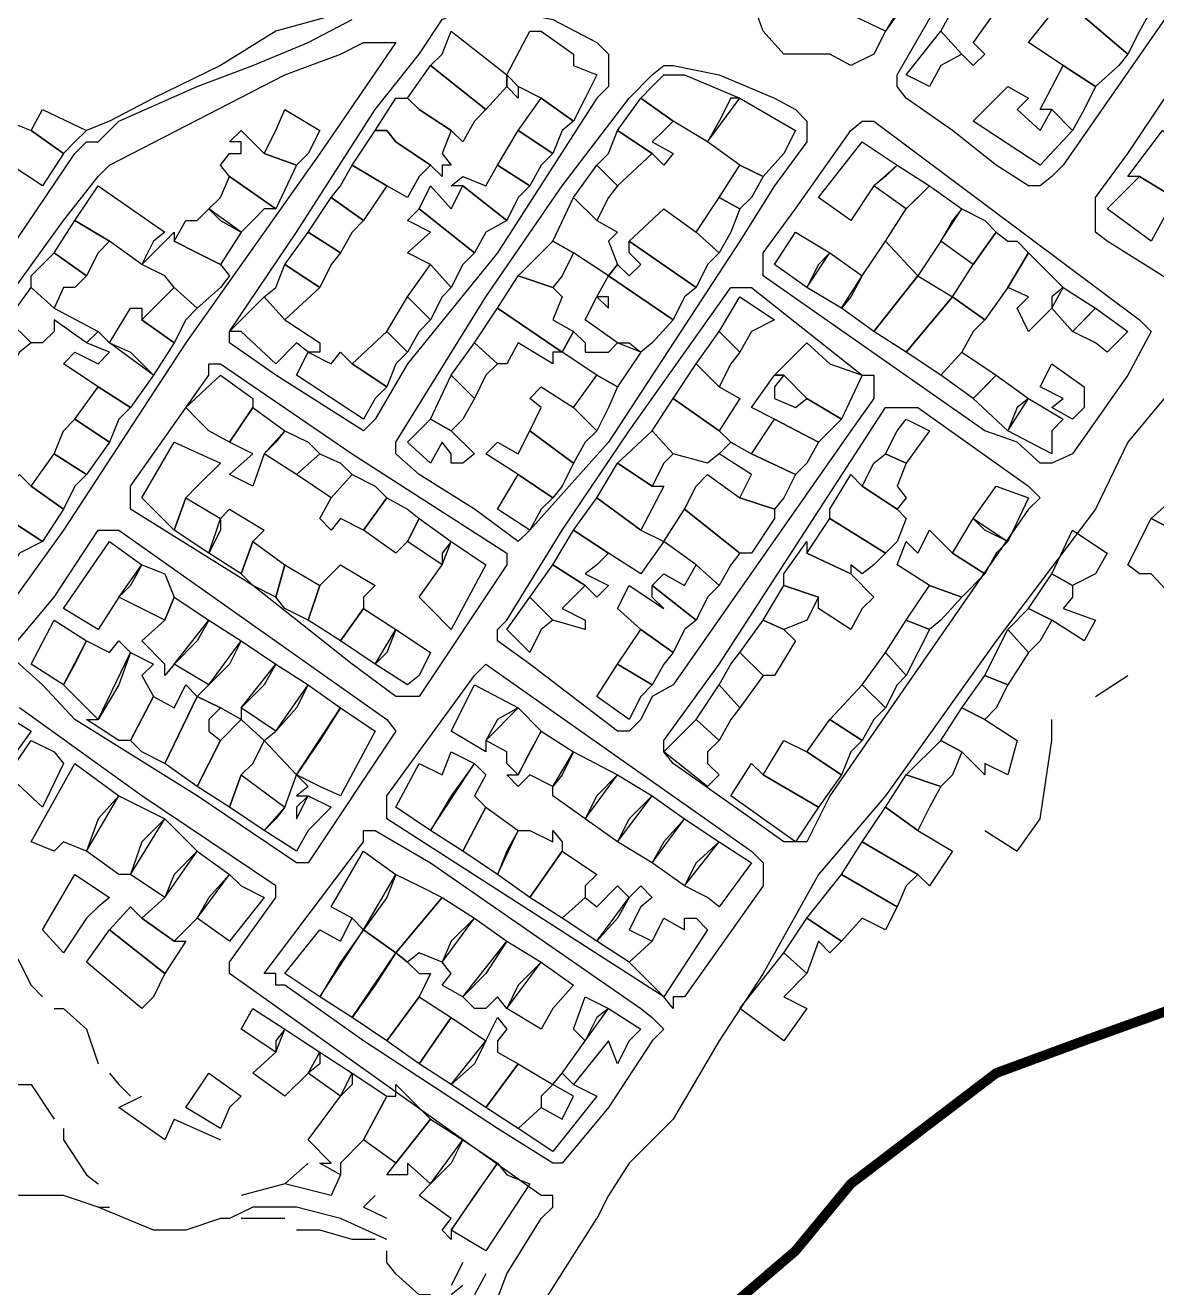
# Model space of a CAD drawing. Header units: millimetres. Extents: x -3588 to 75209, y -3737 to 38254.
# Drawn here: x 18693.2 to 18831.5, y 32848.8 to 33003 of the extents above; entities that cross this region are included whole.
import ezdxf

# ---------------------------------------------------------------- set-up
doc = ezdxf.new("R2010")
doc.units = ezdxf.units.MM
doc.layers.add('P', color=253, linetype='Continuous')

msp = doc.modelspace()

# ---------------------------------------------------------------- linework, layer by layer
at = {"layer": 'P'}
for points in [[(18791.555, 32999.507), (18788.739, 32999.507), (18785.906, 32999.507), (18783.378, 33002.324), (18781.969, 33006.277), (18780.545, 33007.701), (18780.545, 33010.518), (18780.545, 33011.638), (18785.906, 33019.832), (18802.294, 33044.398), (18803.702, 33045.518), (18809.063, 33046.926), (18821.194, 33040.157), (18821.194, 33034.795), (18798.341, 33002.324), (18796.917, 32999.507), (18794.1, 32998.099), (18791.555, 32999.507)], [(18811.88, 33036.204), (18817.241, 33033.387), (18798.341, 33002.324), (18792.964, 33004.869), (18810.472, 33030.843), (18803.702, 33034.795), (18806.519, 33040.157), (18811.88, 33036.204)], [(18811.88, 32985.952), (18806.519, 32990.193), (18800.87, 32994.146), (18799.749, 32995.554), (18799.749, 32996.963), (18805.111, 33006.277), (18821.194, 33029.434), (18826.844, 33037.612), (18827.98, 33037.612), (18829.388, 33037.612), (18845.76, 33026.602), (18845.76, 33025.193), (18845.76, 33022.649), (18836.158, 33009.11), (18820.074, 32985.952), (18818.666, 32984.544), (18817.241, 32983.424), (18815.833, 32983.424), (18811.88, 32985.952)], [(18866.085, 33013.062), (18870.038, 33010.518), (18871.446, 33010.518), (18871.446, 33009.11), (18870.038, 33007.701), (18864.676, 32999.507), (18860.723, 32994.146), (18852.53, 32980.591), (18847.168, 32972.413), (18842.943, 32967.052), (18841.519, 32967.052), (18832.205, 32972.413), (18825.435, 32976.638), (18824.027, 32977.774), (18824.027, 32979.183), (18824.027, 32981.999), (18827.98, 32987.376), (18841.519, 33007.701), (18852.53, 33021.24), (18855.074, 33021.24), (18860.723, 33017.287), (18866.085, 33013.062)], [(18643.633, 32985.952), (18649.282, 32992.738), (18654.644, 33000.916), (18660.021, 33006.277), (18666.79, 33011.638), (18672.152, 33013.062), (18676.393, 33014.471), (18681.754, 33014.471), (18687.115, 33015.879), (18697.838, 33014.471), (18711.393, 33013.062), (18723.812, 33013.062), (18729.173, 33011.638), (18735.943, 33010.518), (18738.487, 33010.518), (18741.32, 33009.11), (18741.32, 33007.701), (18739.895, 33007.701), (18733.126, 33004.869), (18723.812, 33002.324), (18717.042, 32998.099), (18708.848, 32994.146), (18703.487, 32991.313), (18700.67, 32990.193)], [(18806.519, 33004.869), (18807.655, 33007.701), (18811.88, 33004.869), (18809.063, 33000.916), (18810.472, 32999.507), (18809.063, 32998.099), (18807.655, 32999.507), (18805.111, 33002.324), (18806.519, 33004.869)], [(18829.388, 33002.324), (18827.98, 32999.507), (18820.074, 33006.277), (18821.194, 33007.701), (18821.194, 33009.11), (18824.027, 33006.277), (18826.844, 33009.11), (18830.797, 33004.869), (18829.388, 33002.324)], [(18826.844, 32998.099), (18824.027, 32995.554), (18820.074, 32998.099), (18815.833, 33000.916), (18820.074, 33006.277), (18827.98, 32999.507), (18826.844, 32998.099)], [(18734.534, 32953.497), (18723.812, 32960.266), (18718.162, 32964.219), (18718.162, 32965.627), (18726.356, 32977.774), (18735.943, 32992.738), (18741.32, 32999.507), (18744.136, 33003.748), (18746.681, 33004.869), (18750.906, 33004.869), (18752.042, 33004.869), (18757.692, 33003.748), (18763.053, 33000.916), (18764.461, 32999.507), (18764.461, 32998.099), (18764.461, 32995.554), (18763.053, 32994.146), (18750.906, 32975.23), (18739.895, 32961.675), (18735.943, 32954.905), (18734.534, 32953.497)], [(18691.068, 32975.23), (18699.246, 32987.376), (18700.67, 32988.785), (18702.079, 32988.785), (18704.607, 32991.313), (18714.209, 32995.554), (18720.995, 32998.099), (18727.765, 33000.916), (18733.126, 33003.748)], [(18752.042, 32996.963), (18752.042, 32995.554), (18749.498, 32992.738), (18742.728, 32998.099), (18744.136, 32999.507), (18745.257, 33002.324), (18752.042, 32996.963)], [(18761.644, 32994.146), (18760.22, 32991.313), (18756.267, 32994.146), (18753.451, 32995.554), (18752.042, 32996.963), (18754.859, 33002.324), (18756.267, 33002.324), (18760.22, 32999.507), (18760.22, 32998.099), (18763.053, 32996.963), (18761.644, 32994.146)], [(18805.111, 32998.099), (18803.702, 32995.554), (18800.87, 32996.963), (18805.111, 33002.324), (18807.655, 32999.507), (18805.111, 32998.099)], [(18685.707, 32929.219), (18673.56, 32939.941), (18672.152, 32941.35), (18672.152, 32942.774), (18683.162, 32958.858), (18697.838, 32979.183), (18702.079, 32984.544), (18703.487, 32985.952), (18724.932, 32996.963), (18731.718, 32999.507), (18734.534, 33000.916), (18737.367, 33000.916), (18738.487, 33000.916), (18729.173, 32987.376), (18712.801, 32964.219), (18697.838, 32941.35), (18689.932, 32930.339), (18688.524, 32929.219), (18687.115, 32929.219), (18685.707, 32929.219)], [(18748.089, 32943.894), (18741.32, 32948.135), (18738.487, 32950.664), (18738.487, 32952.088), (18749.498, 32969.868), (18758.812, 32983.424), (18767.006, 32994.146), (18769.822, 32996.963), (18771.231, 32998.099), (18772.367, 32998.099), (18778.016, 32996.963), (18784.786, 32994.146), (18787.33, 32992.738), (18788.739, 32991.313), (18788.739, 32990.193), (18788.739, 32988.785), (18784.786, 32983.424), (18780.545, 32976.638), (18764.461, 32952.088), (18754.859, 32941.35), (18753.451, 32939.941), (18748.089, 32943.894)], [(18748.089, 32991.313), (18746.681, 32988.785), (18745.257, 32990.193), (18741.32, 32992.738), (18739.895, 32994.146), (18742.728, 32998.099), (18749.498, 32992.738), (18748.089, 32991.313)], [(18753.451, 32995.554), (18753.451, 32994.146), (18752.042, 32995.554), (18752.042, 32996.963), (18753.451, 32995.554)], [(18778.016, 32991.313), (18776.592, 32988.785), (18772.367, 32991.313), (18768.414, 32994.146), (18769.822, 32995.554), (18771.231, 32996.963), (18773.775, 32996.963), (18780.545, 32994.146), (18779.425, 32994.146), (18778.016, 32991.313)], [(18822.619, 32992.738), (18821.194, 32990.193), (18818.666, 32992.738), (18817.241, 32992.738), (18820.074, 32998.099), (18824.027, 32995.554), (18822.619, 32992.738)], [(18814.425, 32992.738), (18817.241, 32990.193), (18818.666, 32992.738), (18821.194, 32990.193), (18817.241, 32985.952), (18809.063, 32991.313), (18813.288, 32995.554), (18815.833, 32994.146), (18814.425, 32992.738)], [(18744.136, 32985.952), (18744.136, 32984.544), (18742.728, 32985.952), (18738.487, 32988.785), (18737.367, 32990.193), (18735.943, 32990.193), (18738.487, 32994.146), (18739.895, 32994.146), (18741.32, 32992.738), (18745.257, 32990.193), (18744.136, 32987.376), (18745.257, 32985.952), (18744.136, 32985.952)], [(18758.812, 32990.193), (18757.692, 32987.376), (18753.451, 32990.193), (18756.267, 32994.146), (18760.22, 32991.313), (18758.812, 32990.193)], [(18771.231, 32990.193), (18769.822, 32988.785), (18772.367, 32987.376), (18771.231, 32985.952), (18769.822, 32987.376), (18765.581, 32990.193), (18768.414, 32994.146), (18772.367, 32991.313), (18771.231, 32990.193)], [(18785.906, 32987.376), (18783.378, 32984.544), (18780.545, 32985.952), (18776.592, 32988.785), (18780.545, 32994.146), (18787.33, 32990.193), (18785.906, 32987.376)], [(18699.246, 32988.785), (18697.838, 32987.376), (18693.885, 32990.193), (18695.293, 32992.738), (18700.67, 32990.193), (18699.246, 32988.785)], [(18727.765, 32987.376), (18726.356, 32985.952), (18722.403, 32987.376), (18723.812, 32990.193), (18724.932, 32992.738), (18729.173, 32990.193), (18727.765, 32987.376)], [(18693.885, 32990.193), (18697.838, 32987.376), (18695.293, 32983.424), (18687.115, 32988.785), (18688.524, 32991.313), (18689.932, 32990.193), (18691.068, 32991.313), (18693.885, 32990.193)], [(18814.425, 32952.088), (18810.472, 32953.497), (18783.378, 32972.413), (18783.378, 32973.821), (18783.378, 32975.23), (18787.33, 32980.591), (18794.1, 32990.193), (18795.508, 32991.313), (18796.917, 32991.313), (18829.388, 32967.052), (18830.797, 32965.627), (18827.98, 32960.266), (18821.194, 32950.664), (18818.666, 32949.544), (18817.241, 32949.544), (18814.425, 32952.088)], [(18722.403, 32987.376), (18726.356, 32985.952), (18723.812, 32980.591), (18718.162, 32984.544), (18717.042, 32985.952), (18718.162, 32987.376), (18719.571, 32987.376), (18719.571, 32988.785), (18718.162, 32988.785), (18719.571, 32990.193), (18722.403, 32987.376)], [(18741.32, 32984.544), (18739.895, 32981.999), (18737.367, 32983.424), (18733.126, 32985.952), (18735.943, 32990.193), (18737.367, 32990.193), (18738.487, 32988.785), (18742.728, 32985.952), (18741.32, 32984.544)], [(18756.267, 32985.952), (18754.859, 32983.424), (18750.906, 32985.952), (18753.451, 32990.193), (18757.692, 32987.376), (18756.267, 32985.952)], [(18764.461, 32987.376), (18765.581, 32990.193), (18769.822, 32987.376), (18765.581, 32983.424), (18763.053, 32985.952), (18764.461, 32987.376)], [(18838.99, 32981.999), (18837.566, 32979.183), (18833.613, 32981.999), (18829.388, 32984.544), (18827.98, 32984.544), (18832.205, 32990.193), (18840.399, 32984.544), (18838.99, 32981.999)], [(18798.341, 32984.544), (18796.917, 32983.424), (18794.1, 32979.183), (18790.147, 32981.999), (18795.508, 32988.785), (18799.749, 32985.952), (18798.341, 32984.544)], [(18722.403, 32980.591), (18720.995, 32979.183), (18719.571, 32977.774), (18715.618, 32980.591), (18717.042, 32981.999), (18718.162, 32984.544), (18723.812, 32980.591), (18722.403, 32980.591)], [(18731.718, 32983.424), (18733.126, 32985.952), (18737.367, 32983.424), (18734.534, 32979.183), (18730.581, 32981.999), (18731.718, 32983.424)], [(18753.451, 32981.999), (18752.042, 32979.183), (18746.681, 32983.424), (18745.257, 32983.424), (18746.681, 32984.544), (18749.498, 32983.424), (18750.906, 32985.952), (18754.859, 32983.424), (18753.451, 32981.999)], [(18764.461, 32981.999), (18763.053, 32979.183), (18760.22, 32981.999), (18763.053, 32985.952), (18765.581, 32983.424), (18764.461, 32981.999)], [(18781.969, 32981.999), (18780.545, 32980.591), (18778.016, 32981.999), (18780.545, 32985.952), (18783.378, 32984.544), (18781.969, 32981.999)], [(18802.294, 32981.999), (18800.87, 32980.591), (18796.917, 32983.424), (18799.749, 32985.952), (18803.702, 32983.424), (18802.294, 32981.999)], [(18832.205, 32979.183), (18830.797, 32976.638), (18825.435, 32980.591), (18829.388, 32984.544), (18833.613, 32981.999), (18832.205, 32979.183)], [(18708.848, 32976.638), (18707.44, 32973.821), (18703.487, 32976.638), (18699.246, 32979.183), (18702.079, 32983.424), (18710.257, 32977.774), (18708.848, 32976.638)], [(18749.498, 32977.774), (18748.089, 32975.23), (18741.32, 32980.591), (18742.728, 32983.424), (18745.257, 32980.591), (18746.681, 32983.424), (18752.042, 32979.183), (18749.498, 32977.774)], [(18806.519, 32979.183), (18805.111, 32976.638), (18802.294, 32972.413), (18798.341, 32976.638), (18800.87, 32980.591), (18803.702, 32983.424), (18807.655, 32980.591), (18806.519, 32979.183)], [(18733.126, 32977.774), (18731.718, 32975.23), (18727.765, 32977.774), (18730.581, 32981.999), (18734.534, 32979.183), (18733.126, 32977.774)], [(18763.053, 32979.183), (18765.581, 32977.774), (18764.461, 32976.638), (18765.581, 32973.821), (18764.461, 32972.413), (18760.22, 32975.23), (18757.692, 32976.638), (18760.22, 32981.999), (18763.053, 32979.183)], [(18779.425, 32977.774), (18778.016, 32975.23), (18775.184, 32977.774), (18778.016, 32981.999), (18780.545, 32980.591), (18779.425, 32977.774)], [(18717.042, 32979.183), (18719.571, 32977.774), (18717.042, 32973.821), (18714.209, 32975.23), (18711.393, 32976.638), (18712.801, 32979.183), (18714.209, 32979.183), (18715.618, 32980.591), (18717.042, 32979.183)], [(18746.681, 32973.821), (18745.257, 32970.989), (18742.728, 32973.821), (18739.895, 32975.23), (18742.728, 32977.774), (18739.895, 32979.183), (18741.32, 32980.591), (18748.089, 32975.23), (18746.681, 32973.821)], [(18776.592, 32973.821), (18775.184, 32970.989), (18767.006, 32976.638), (18771.231, 32980.591), (18775.184, 32977.774), (18778.016, 32975.23), (18776.592, 32973.821)], [(18810.472, 32979.183), (18811.88, 32977.774), (18809.063, 32973.821), (18805.111, 32976.638), (18807.655, 32980.591), (18810.472, 32979.183)], [(18702.079, 32975.23), (18700.67, 32972.413), (18696.717, 32975.23), (18699.246, 32979.183), (18703.487, 32976.638), (18702.079, 32975.23)], [(18717.042, 32970.989), (18714.209, 32968.46), (18711.393, 32970.989), (18710.257, 32972.413), (18707.44, 32973.821), (18711.393, 32977.774), (18711.393, 32976.638), (18714.209, 32975.23), (18717.042, 32973.821), (18718.162, 32972.413), (18717.042, 32970.989)], [(18730.581, 32973.821), (18729.173, 32970.989), (18724.932, 32973.821), (18727.765, 32977.774), (18731.718, 32975.23), (18730.581, 32973.821)], [(18790.147, 32973.821), (18788.739, 32970.989), (18784.786, 32973.821), (18787.33, 32977.774), (18791.555, 32975.23), (18790.147, 32973.821)], [(18813.288, 32976.638), (18814.425, 32976.638), (18815.833, 32975.23), (18813.288, 32970.989), (18810.472, 32967.052), (18806.519, 32969.868), (18809.063, 32973.821), (18811.88, 32977.774), (18813.288, 32976.638)], [(18758.812, 32972.413), (18757.692, 32970.989), (18753.451, 32972.413), (18757.692, 32976.638), (18760.22, 32975.23), (18758.812, 32972.413)], [(18773.775, 32969.868), (18772.367, 32967.052), (18764.461, 32972.413), (18765.581, 32973.821), (18767.006, 32972.413), (18768.414, 32973.821), (18767.006, 32975.23), (18767.006, 32976.638), (18775.184, 32970.989), (18773.775, 32969.868)], [(18802.294, 32972.413), (18796.917, 32965.627), (18792.964, 32968.46), (18795.508, 32972.413), (18798.341, 32976.638), (18802.294, 32972.413)], [(18699.246, 32970.989), (18697.838, 32970.989), (18696.717, 32968.46), (18693.885, 32970.989), (18693.885, 32972.413), (18696.717, 32975.23), (18700.67, 32972.413), (18699.246, 32970.989)], [(18723.812, 32970.989), (18724.932, 32973.821), (18729.173, 32970.989), (18724.932, 32967.052), (18722.403, 32969.868), (18723.812, 32970.989)], [(18744.136, 32969.868), (18742.728, 32967.052), (18739.895, 32969.868), (18742.728, 32973.821), (18745.257, 32970.989), (18744.136, 32969.868)], [(18794.1, 32969.868), (18792.964, 32968.46), (18788.739, 32970.989), (18791.555, 32975.23), (18795.508, 32972.413), (18794.1, 32969.868)], [(18818.666, 32969.868), (18818.666, 32968.46), (18815.833, 32965.627), (18814.425, 32968.46), (18815.833, 32969.868), (18813.288, 32970.989), (18815.833, 32975.23), (18820.074, 32970.989), (18818.666, 32969.868)], [(18757.692, 32970.989), (18758.812, 32969.868), (18757.692, 32967.052), (18760.22, 32965.627), (18758.812, 32963.099), (18750.906, 32968.46), (18753.451, 32972.413), (18757.692, 32970.989)], [(18769.822, 32964.219), (18768.414, 32963.099), (18765.581, 32964.219), (18761.644, 32967.052), (18763.053, 32969.868), (18764.461, 32968.46), (18764.461, 32969.868), (18763.053, 32969.868), (18764.461, 32972.413), (18772.367, 32967.052), (18769.822, 32964.219)], [(18800.87, 32963.099), (18796.917, 32965.627), (18802.294, 32972.413), (18806.519, 32969.868), (18800.87, 32963.099)], [(18696.717, 32968.46), (18702.079, 32965.627), (18700.67, 32964.219), (18696.717, 32967.052), (18696.717, 32965.627), (18695.293, 32964.219), (18693.885, 32964.219), (18691.068, 32967.052), (18693.885, 32970.989), (18696.717, 32968.46)], [(18712.801, 32967.052), (18711.393, 32964.219), (18707.44, 32967.052), (18711.393, 32970.989), (18714.209, 32968.46), (18712.801, 32967.052)], [(18769.822, 32921.025), (18768.414, 32918.208), (18767.006, 32916.8), (18765.581, 32916.8), (18754.859, 32924.978), (18750.906, 32927.811), (18750.906, 32929.219), (18752.042, 32930.339), (18758.812, 32941.35), (18767.006, 32953.497), (18779.425, 32970.989), (18780.545, 32970.989), (18781.969, 32970.989), (18795.508, 32960.266), (18796.917, 32960.266), (18796.917, 32957.45), (18794.1, 32953.497), (18772.367, 32922.449), (18769.822, 32921.025)], [(18822.619, 32967.052), (18821.194, 32965.627), (18818.666, 32968.46), (18820.074, 32970.989), (18824.027, 32968.46), (18822.619, 32967.052)], [(18729.173, 32963.099), (18727.765, 32963.099), (18726.356, 32964.219), (18723.812, 32961.675), (18719.571, 32965.627), (18718.162, 32965.627), (18722.403, 32969.868), (18724.932, 32967.052), (18729.173, 32964.219), (18729.173, 32963.099)], [(18741.32, 32965.627), (18739.895, 32963.099), (18737.367, 32965.627), (18739.895, 32969.868), (18742.728, 32967.052), (18741.32, 32965.627)], [(18781.969, 32965.627), (18780.545, 32963.099), (18778.016, 32965.627), (18780.545, 32969.868), (18784.786, 32967.052), (18781.969, 32965.627)], [(18809.063, 32965.627), (18807.655, 32963.099), (18805.111, 32960.266), (18800.87, 32963.099), (18806.519, 32969.868), (18810.472, 32967.052), (18809.063, 32965.627)], [(18707.44, 32967.052), (18711.393, 32964.219), (18708.848, 32960.266), (18703.487, 32964.219), (18706.032, 32968.46), (18707.44, 32968.46), (18707.44, 32967.052)], [(18757.692, 32963.099), (18757.692, 32961.675), (18753.451, 32964.219), (18752.042, 32961.675), (18750.906, 32961.675), (18748.089, 32964.219), (18750.906, 32968.46), (18758.812, 32963.099), (18757.692, 32963.099)], [(18824.027, 32964.219), (18821.194, 32965.627), (18824.027, 32968.46), (18827.98, 32965.627), (18825.435, 32963.099), (18824.027, 32964.219)], [(18692.476, 32963.099), (18691.068, 32960.266), (18688.524, 32963.099), (18691.068, 32967.052), (18693.885, 32964.219), (18692.476, 32963.099)], [(18706.032, 32963.099), (18708.848, 32960.266), (18706.032, 32956.313), (18702.079, 32958.858), (18697.838, 32961.675), (18699.246, 32963.099), (18702.079, 32961.675), (18703.487, 32963.099), (18700.67, 32964.219), (18702.079, 32965.627), (18703.487, 32964.219), (18706.032, 32963.099)], [(18738.487, 32961.675), (18737.367, 32958.858), (18733.126, 32961.675), (18737.367, 32965.627), (18739.895, 32963.099), (18738.487, 32961.675)], [(18767.006, 32964.219), (18768.414, 32963.099), (18765.581, 32958.858), (18763.053, 32960.266), (18758.812, 32963.099), (18760.22, 32965.627), (18761.644, 32964.219), (18761.644, 32963.099), (18763.053, 32963.099), (18764.461, 32963.099), (18765.581, 32964.219), (18767.006, 32964.219)], [(18779.425, 32961.675), (18778.016, 32958.858), (18775.184, 32961.675), (18778.016, 32965.627), (18780.545, 32963.099), (18779.425, 32961.675)], [(18735.943, 32957.45), (18734.534, 32954.905), (18726.356, 32960.266), (18727.765, 32963.099), (18730.581, 32961.675), (18731.718, 32963.099), (18733.126, 32961.675), (18737.367, 32958.858), (18735.943, 32957.45)], [(18749.498, 32960.266), (18748.089, 32957.45), (18745.257, 32960.266), (18748.089, 32964.219), (18750.906, 32961.675), (18749.498, 32960.266)], [(18791.555, 32961.675), (18795.508, 32960.266), (18792.964, 32954.905), (18788.739, 32957.45), (18785.906, 32960.266), (18784.786, 32960.266), (18788.739, 32964.219), (18791.555, 32961.675)], [(18810.472, 32958.858), (18809.063, 32957.45), (18805.111, 32960.266), (18807.655, 32963.099), (18811.88, 32960.266), (18810.472, 32958.858)], [(18738.487, 32921.025), (18733.126, 32924.978), (18720.995, 32934.58), (18706.032, 32943.894), (18706.032, 32945.303), (18706.032, 32946.727), (18715.618, 32960.266), (18715.618, 32961.675), (18717.042, 32961.675), (18733.126, 32950.664), (18752.042, 32938.533), (18752.042, 32937.125), (18741.32, 32921.025), (18739.895, 32921.025), (18738.487, 32921.025)], [(18778.016, 32958.858), (18780.545, 32957.45), (18778.016, 32953.497), (18772.367, 32957.45), (18775.184, 32961.675), (18778.016, 32958.858)], [(18822.619, 32956.313), (18821.194, 32954.905), (18818.666, 32956.313), (18820.074, 32957.45), (18817.241, 32958.858), (18818.666, 32961.675), (18822.619, 32958.858), (18822.619, 32956.313)], [(18718.162, 32952.088), (18715.618, 32953.497), (18714.209, 32954.905), (18712.801, 32956.313), (18717.042, 32960.266), (18720.995, 32957.45), (18720.995, 32956.313), (18718.162, 32952.088)], [(18746.681, 32954.905), (18745.257, 32953.497), (18742.728, 32954.905), (18745.257, 32960.266), (18748.089, 32957.45), (18746.681, 32954.905)], [(18764.461, 32956.313), (18763.053, 32953.497), (18760.22, 32956.313), (18763.053, 32960.266), (18765.581, 32958.858), (18764.461, 32956.313)], [(18834.749, 32960.266), (18827.98, 32952.088), (18824.027, 32943.894), (18811.88, 32927.811), (18798.341, 32908.894), (18790.147, 32899.292), (18783.378, 32887.161), (18778.016, 32878.967), (18772.367, 32869.365), (18767.006, 32864.004), (18764.461, 32860.051), (18763.053, 32857.234)], [(18784.786, 32958.858), (18784.786, 32957.45), (18787.33, 32956.313), (18788.739, 32957.45), (18792.964, 32954.905), (18790.147, 32952.088), (18784.786, 32954.905), (18781.969, 32956.313), (18784.786, 32960.266), (18785.906, 32960.266), (18784.786, 32958.858)], [(18814.425, 32956.313), (18813.288, 32953.497), (18809.063, 32957.45), (18811.88, 32960.266), (18815.833, 32957.45), (18814.425, 32956.313)], [(18704.607, 32954.905), (18703.487, 32952.088), (18699.246, 32954.905), (18702.079, 32958.858), (18706.032, 32956.313), (18704.607, 32954.905)], [(18761.644, 32952.088), (18760.22, 32949.544), (18754.859, 32953.497), (18756.267, 32956.313), (18754.859, 32957.45), (18756.267, 32958.858), (18760.22, 32956.313), (18763.053, 32953.497), (18761.644, 32952.088)], [(18778.016, 32953.497), (18779.425, 32952.088), (18778.016, 32950.664), (18776.592, 32949.544), (18772.367, 32950.664), (18769.822, 32953.497), (18772.367, 32957.45), (18778.016, 32953.497)], [(18818.666, 32953.497), (18818.666, 32950.664), (18813.288, 32953.497), (18815.833, 32957.45), (18820.074, 32954.905), (18818.666, 32953.497)], [(18723.812, 32952.088), (18722.403, 32950.664), (18720.995, 32946.727), (18718.162, 32948.135), (18720.995, 32950.664), (18718.162, 32952.088), (18720.995, 32956.313), (18724.932, 32953.497), (18723.812, 32952.088)], [(18791.555, 32908.894), (18788.739, 32903.245), (18787.33, 32903.245), (18785.906, 32903.245), (18781.969, 32906.078), (18772.367, 32912.847), (18771.231, 32914.256), (18771.231, 32915.664), (18778.016, 32924.978), (18798.341, 32956.313), (18799.749, 32956.313), (18800.87, 32956.313), (18802.294, 32956.313), (18815.833, 32946.727), (18817.241, 32945.303), (18815.833, 32943.894), (18791.555, 32908.894)], [(18699.246, 32954.905), (18703.487, 32952.088), (18700.67, 32948.135), (18696.717, 32950.664), (18697.838, 32953.497), (18699.246, 32954.905)], [(18745.257, 32953.497), (18748.089, 32950.664), (18746.681, 32949.544), (18745.257, 32949.544), (18745.257, 32950.664), (18744.136, 32952.088), (18742.728, 32949.544), (18739.895, 32952.088), (18742.728, 32954.905), (18745.257, 32953.497)], [(18788.739, 32949.544), (18787.33, 32948.135), (18781.969, 32950.664), (18784.786, 32954.905), (18790.147, 32952.088), (18788.739, 32949.544)], [(18799.749, 32953.497), (18800.87, 32954.905), (18803.702, 32953.497), (18800.87, 32949.544), (18798.341, 32950.664), (18799.749, 32953.497)], [(18727.765, 32952.088), (18729.173, 32950.664), (18726.356, 32948.135), (18722.403, 32950.664), (18724.932, 32953.497), (18727.765, 32952.088)], [(18758.812, 32946.727), (18757.692, 32945.303), (18753.451, 32948.135), (18749.498, 32950.664), (18750.906, 32952.088), (18753.451, 32950.664), (18754.859, 32953.497), (18760.22, 32949.544), (18758.812, 32946.727)], [(18771.231, 32949.544), (18769.822, 32946.727), (18765.581, 32949.544), (18769.822, 32953.497), (18772.367, 32950.664), (18771.231, 32949.544)], [(18699.246, 32946.727), (18697.838, 32943.894), (18693.885, 32946.727), (18696.717, 32950.664), (18700.67, 32948.135), (18699.246, 32946.727)], [(18714.209, 32946.727), (18712.801, 32945.303), (18711.393, 32941.35), (18707.44, 32945.303), (18711.393, 32952.088), (18717.042, 32949.544), (18714.209, 32946.727)], [(18731.718, 32949.544), (18733.126, 32948.135), (18730.581, 32945.303), (18726.356, 32948.135), (18729.173, 32950.664), (18731.718, 32949.544)], [(18785.906, 32945.303), (18784.786, 32943.894), (18780.545, 32945.303), (18781.969, 32948.135), (18778.016, 32950.664), (18779.425, 32952.088), (18781.969, 32950.664), (18787.33, 32948.135), (18785.906, 32945.303)], [(18796.917, 32949.544), (18798.341, 32950.664), (18800.87, 32949.544), (18799.749, 32946.727), (18800.87, 32945.303), (18799.749, 32943.894), (18795.508, 32946.727), (18796.917, 32949.544)], [(18769.822, 32946.727), (18771.231, 32946.727), (18768.414, 32941.35), (18763.053, 32945.303), (18765.581, 32949.544), (18769.822, 32946.727)], [(18842.943, 32938.533), (18841.519, 32935.989), (18838.99, 32938.533), (18830.797, 32942.774), (18833.613, 32945.303), (18833.613, 32946.727), (18834.749, 32949.544), (18834.749, 32948.135), (18840.399, 32945.303), (18845.76, 32941.35), (18844.352, 32941.35), (18842.943, 32938.533)], [(18693.885, 32946.727), (18697.838, 32943.894), (18695.293, 32939.941), (18687.115, 32945.303), (18688.524, 32946.727), (18688.524, 32948.135), (18691.068, 32946.727), (18692.476, 32948.135), (18693.885, 32946.727)], [(18735.943, 32946.727), (18737.367, 32945.303), (18734.534, 32941.35), (18731.718, 32942.774), (18730.581, 32941.35), (18729.173, 32942.774), (18730.581, 32945.303), (18733.126, 32948.135), (18735.943, 32946.727)], [(18756.267, 32943.894), (18754.859, 32941.35), (18750.906, 32943.894), (18753.451, 32948.135), (18757.692, 32945.303), (18756.267, 32943.894)], [(18775.184, 32946.727), (18776.592, 32948.135), (18780.545, 32945.303), (18784.786, 32943.894), (18784.786, 32942.774), (18781.969, 32938.533), (18780.545, 32938.533), (18773.775, 32943.894), (18775.184, 32946.727)], [(18799.749, 32939.941), (18798.341, 32938.533), (18791.555, 32942.774), (18791.555, 32943.894), (18794.1, 32948.135), (18795.508, 32946.727), (18799.749, 32943.894), (18800.87, 32942.774), (18799.749, 32939.941)], [(18810.472, 32941.35), (18809.063, 32942.774), (18811.88, 32946.727), (18815.833, 32945.303), (18813.288, 32939.941), (18810.472, 32941.35)], [(18692.476, 32938.533), (18691.068, 32935.989), (18688.524, 32938.533), (18689.932, 32941.35), (18687.115, 32942.774), (18685.707, 32943.894), (18687.115, 32945.303), (18695.293, 32939.941), (18692.476, 32938.533)], [(18717.042, 32941.35), (18715.618, 32938.533), (18711.393, 32941.35), (18712.801, 32945.303), (18717.042, 32942.774), (18717.042, 32941.35)], [(18739.895, 32943.894), (18741.32, 32942.774), (18739.895, 32939.941), (18738.487, 32938.533), (18734.534, 32941.35), (18737.367, 32945.303), (18739.895, 32943.894)], [(18768.414, 32941.35), (18771.231, 32939.941), (18768.414, 32935.989), (18764.461, 32938.533), (18760.22, 32941.35), (18763.053, 32945.303), (18768.414, 32941.35)], [(18722.403, 32941.35), (18720.995, 32939.941), (18719.571, 32935.989), (18715.618, 32938.533), (18717.042, 32942.774), (18718.162, 32943.894), (18722.403, 32941.35)], [(18779.425, 32937.125), (18778.016, 32934.58), (18775.184, 32937.125), (18771.231, 32939.941), (18773.775, 32943.894), (18780.545, 32938.533), (18779.425, 32937.125)], [(18726.356, 32900.7), (18714.209, 32908.894), (18699.246, 32918.208), (18695.293, 32922.449), (18692.476, 32924.978), (18691.068, 32926.402), (18696.717, 32933.172), (18702.079, 32941.35), (18703.487, 32941.35), (18704.607, 32941.35), (18737.367, 32918.208), (18738.487, 32916.8), (18727.765, 32900.7), (18726.356, 32900.7)], [(18744.136, 32938.533), (18744.136, 32937.125), (18739.895, 32939.941), (18741.32, 32942.774), (18745.257, 32939.941), (18744.136, 32938.533)], [(18763.053, 32937.125), (18761.644, 32935.989), (18764.461, 32934.58), (18763.053, 32933.172), (18761.644, 32934.58), (18757.692, 32937.125), (18760.22, 32941.35), (18764.461, 32938.533), (18763.053, 32937.125)], [(18796.917, 32937.125), (18795.508, 32935.989), (18794.1, 32937.125), (18794.1, 32935.989), (18788.739, 32938.533), (18791.555, 32942.774), (18798.341, 32938.533), (18796.917, 32937.125)], [(18806.519, 32938.533), (18810.472, 32935.989), (18807.655, 32933.172), (18803.702, 32934.58), (18799.749, 32937.125), (18800.87, 32939.941), (18802.294, 32938.533), (18803.702, 32941.35), (18806.519, 32938.533)], [(18811.88, 32938.533), (18810.472, 32935.989), (18806.519, 32938.533), (18809.063, 32942.774), (18813.288, 32939.941), (18811.88, 32938.533)], [(18824.027, 32935.989), (18821.194, 32934.58), (18818.666, 32935.989), (18821.194, 32941.35), (18825.435, 32938.533), (18824.027, 32935.989)], [(18836.158, 32934.58), (18834.749, 32931.764), (18830.797, 32935.989), (18829.388, 32935.989), (18827.98, 32937.125), (18830.797, 32942.774), (18838.99, 32938.533), (18836.158, 32934.58)], [(18706.032, 32934.58), (18704.607, 32933.172), (18702.079, 32929.219), (18697.838, 32931.764), (18703.487, 32939.941), (18707.44, 32937.125), (18706.032, 32934.58)], [(18720.995, 32934.58), (18719.571, 32935.989), (18720.995, 32939.941), (18724.932, 32937.125), (18723.812, 32933.172), (18720.995, 32934.58)], [(18742.728, 32931.764), (18741.32, 32933.172), (18744.136, 32937.125), (18745.257, 32939.941), (18749.498, 32937.125), (18745.257, 32929.219), (18742.728, 32931.764)], [(18795.508, 32931.764), (18794.1, 32929.219), (18790.147, 32931.764), (18790.147, 32933.172), (18785.906, 32934.58), (18785.906, 32935.989), (18788.739, 32939.941), (18788.739, 32938.533), (18794.1, 32935.989), (18796.917, 32933.172), (18795.508, 32931.764)], [(18710.257, 32935.989), (18711.393, 32933.172), (18710.257, 32930.339), (18704.607, 32933.172), (18707.44, 32937.125), (18710.257, 32935.989)], [(18724.932, 32931.764), (18723.812, 32933.172), (18724.932, 32937.125), (18729.173, 32934.58), (18727.765, 32930.339), (18724.932, 32931.764)], [(18734.534, 32933.172), (18734.534, 32931.764), (18731.718, 32927.811), (18727.765, 32930.339), (18729.173, 32934.58), (18731.718, 32937.125), (18735.943, 32934.58), (18734.534, 32933.172)], [(18760.22, 32933.172), (18758.812, 32931.764), (18761.644, 32930.339), (18761.644, 32929.219), (18757.692, 32930.339), (18754.859, 32933.172), (18757.692, 32937.125), (18761.644, 32934.58), (18760.22, 32933.172)], [(18776.592, 32933.172), (18775.184, 32930.339), (18769.822, 32934.58), (18771.231, 32935.989), (18773.775, 32934.58), (18775.184, 32937.125), (18778.016, 32934.58), (18776.592, 32933.172)], [(18821.194, 32933.172), (18820.074, 32931.764), (18824.027, 32930.339), (18822.619, 32927.811), (18818.666, 32930.339), (18815.833, 32931.764), (18818.666, 32935.989), (18821.194, 32934.58), (18821.194, 32933.172)], [(18773.775, 32929.219), (18772.367, 32926.402), (18768.414, 32929.219), (18765.581, 32931.764), (18767.006, 32934.58), (18771.231, 32931.764), (18769.822, 32933.172), (18769.822, 32934.58), (18775.184, 32930.339), (18773.775, 32929.219)], [(18788.739, 32930.339), (18785.906, 32929.219), (18783.378, 32930.339), (18785.906, 32934.58), (18790.147, 32933.172), (18788.739, 32930.339)], [(18805.111, 32930.339), (18803.702, 32929.219), (18800.87, 32930.339), (18803.702, 32934.58), (18807.655, 32933.172), (18805.111, 32930.339)], [(18714.209, 32927.811), (18711.393, 32924.978), (18710.257, 32923.57), (18710.257, 32924.978), (18707.44, 32927.811), (18710.257, 32930.339), (18711.393, 32933.172), (18715.618, 32930.339), (18714.209, 32927.811)], [(18756.267, 32929.219), (18754.859, 32926.402), (18752.042, 32929.219), (18754.859, 32933.172), (18757.692, 32930.339), (18756.267, 32929.219)], [(18737.367, 32926.402), (18735.943, 32924.978), (18731.718, 32927.811), (18734.534, 32931.764), (18738.487, 32929.219), (18737.367, 32926.402)], [(18817.241, 32927.811), (18815.833, 32926.402), (18813.288, 32929.219), (18815.833, 32931.764), (18818.666, 32930.339), (18817.241, 32927.811)], [(18699.246, 32924.978), (18697.838, 32922.449), (18693.885, 32924.978), (18696.717, 32930.339), (18700.67, 32927.811), (18699.246, 32924.978)], [(18718.162, 32924.978), (18715.618, 32922.449), (18711.393, 32924.978), (18715.618, 32930.339), (18719.571, 32927.811), (18718.162, 32924.978)], [(18741.32, 32923.57), (18739.895, 32922.449), (18735.943, 32924.978), (18738.487, 32929.219), (18742.728, 32926.402), (18741.32, 32923.57)], [(18771.231, 32924.978), (18769.822, 32922.449), (18765.581, 32924.978), (18768.414, 32929.219), (18772.367, 32926.402), (18771.231, 32924.978)], [(18785.906, 32929.219), (18787.33, 32927.811), (18784.786, 32923.57), (18783.378, 32923.57), (18780.545, 32926.402), (18783.378, 32930.339), (18785.906, 32929.219)], [(18802.294, 32926.402), (18800.87, 32923.57), (18798.341, 32926.402), (18800.87, 32930.339), (18803.702, 32929.219), (18802.294, 32926.402)], [(18811.88, 32926.402), (18813.288, 32929.219), (18815.833, 32926.402), (18813.288, 32922.449), (18810.472, 32923.57), (18811.88, 32926.402)], [(18704.607, 32922.449), (18702.079, 32918.208), (18697.838, 32922.449), (18700.67, 32927.811), (18703.487, 32926.402), (18704.607, 32927.811), (18706.032, 32926.402), (18704.607, 32922.449)], [(18722.403, 32922.449), (18719.571, 32919.617), (18719.571, 32918.208), (18717.042, 32919.617), (18714.209, 32921.025), (18715.618, 32922.449), (18719.571, 32927.811), (18723.812, 32924.978), (18722.403, 32922.449)], [(18704.607, 32915.664), (18700.67, 32918.208), (18702.079, 32918.208), (18706.032, 32926.402), (18708.848, 32924.978), (18707.44, 32923.57), (18708.848, 32921.025), (18706.032, 32915.664), (18704.607, 32915.664)], [(18779.425, 32924.978), (18780.545, 32926.402), (18783.378, 32923.57), (18780.545, 32919.617), (18778.016, 32922.449), (18779.425, 32924.978)], [(18799.749, 32922.449), (18798.341, 32919.617), (18795.508, 32922.449), (18798.341, 32926.402), (18800.87, 32923.57), (18799.749, 32922.449)], [(18726.356, 32919.617), (18723.812, 32916.8), (18719.571, 32919.617), (18723.812, 32924.978), (18727.765, 32922.449), (18726.356, 32919.617)], [(18772.367, 32884.329), (18772.367, 32882.92), (18771.231, 32884.329), (18737.367, 32906.078), (18737.367, 32907.486), (18737.367, 32908.894), (18748.089, 32923.57), (18749.498, 32924.978), (18781.969, 32902.125), (18783.378, 32900.7), (18783.378, 32899.292), (18783.378, 32897.884), (18773.775, 32884.329), (18772.367, 32884.329)], [(18768.414, 32921.025), (18767.006, 32918.208), (18763.053, 32921.025), (18765.581, 32924.978), (18769.822, 32922.449), (18768.414, 32921.025)], [(18811.88, 32919.617), (18810.472, 32918.208), (18807.655, 32919.617), (18810.472, 32923.57), (18813.288, 32922.449), (18811.88, 32919.617)], [(18824.027, 32921.025), (18827.98, 32923.57)], [(18707.44, 32914.256), (18706.032, 32915.664), (18708.848, 32921.025), (18711.393, 32919.617), (18712.801, 32922.449), (18714.209, 32921.025), (18710.257, 32912.847), (18707.44, 32914.256)], [(18729.173, 32915.664), (18726.356, 32911.439), (18722.403, 32915.664), (18723.812, 32916.8), (18727.765, 32922.449), (18731.718, 32919.617), (18729.173, 32915.664)], [(18750.906, 32918.208), (18749.498, 32915.664), (18749.498, 32914.256), (18745.257, 32916.8), (18748.089, 32922.449), (18753.451, 32919.617), (18750.906, 32918.208)], [(18779.425, 32918.208), (18778.016, 32915.664), (18775.184, 32918.208), (18778.016, 32922.449), (18780.545, 32919.617), (18779.425, 32918.208)], [(18796.917, 32918.208), (18795.508, 32915.664), (18791.555, 32918.208), (18795.508, 32922.449), (18798.341, 32919.617), (18796.917, 32918.208)], [(18691.068, 32912.847), (18689.932, 32910.015), (18685.707, 32918.208), (18687.115, 32921.025), (18693.885, 32916.8), (18691.068, 32912.847)], [(18715.618, 32918.208), (18715.618, 32916.8), (18717.042, 32915.664), (18714.209, 32910.015), (18710.257, 32912.847), (18714.209, 32921.025), (18717.042, 32919.617), (18715.618, 32918.208)], [(18749.498, 32843.679), (18752.042, 32850.465), (18756.267, 32857.234), (18757.692, 32858.643), (18757.692, 32860.051), (18756.267, 32860.051), (18718.162, 32887.161), (18718.162, 32888.57), (18723.812, 32896.475), (18723.812, 32897.884), (18707.44, 32908.894), (18692.476, 32919.617)], [(18720.995, 32912.847), (18719.571, 32911.439), (18718.162, 32907.486), (18714.209, 32910.015), (18717.042, 32915.664), (18719.571, 32918.208), (18722.403, 32915.664), (18720.995, 32912.847)], [(18729.173, 32910.015), (18726.356, 32911.439), (18731.718, 32919.617), (18735.943, 32916.8), (18731.718, 32908.894), (18729.173, 32910.015)], [(18754.859, 32914.256), (18753.451, 32911.439), (18752.042, 32912.847), (18752.042, 32914.256), (18749.498, 32915.664), (18753.451, 32919.617), (18756.267, 32916.8), (18754.859, 32914.256)], [(18776.592, 32914.256), (18776.592, 32912.847), (18778.016, 32911.439), (18776.592, 32910.015), (18771.231, 32914.256), (18775.184, 32918.208), (18778.016, 32915.664), (18776.592, 32914.256)], [(18794.1, 32914.256), (18792.964, 32911.439), (18788.739, 32914.256), (18791.555, 32918.208), (18795.508, 32915.664), (18794.1, 32914.256)], [(18810.472, 32918.208), (18814.425, 32915.664), (18813.288, 32911.439), (18810.472, 32912.847), (18810.472, 32911.439), (18807.655, 32914.256), (18805.111, 32915.664), (18807.655, 32919.617), (18810.472, 32918.208)], [(18810.472, 32904.653), (18814.425, 32902.125), (18817.241, 32906.078), (18818.666, 32915.664), (18818.666, 32918.208)], [(18758.812, 32911.439), (18757.692, 32910.015), (18754.859, 32911.439), (18753.451, 32910.015), (18752.042, 32911.439), (18753.451, 32911.439), (18756.267, 32916.8), (18760.22, 32914.256), (18758.812, 32911.439)], [(18696.717, 32914.256), (18697.838, 32912.847), (18695.293, 32907.486), (18691.068, 32911.439), (18693.885, 32915.664), (18696.717, 32914.256)], [(18788.739, 32914.256), (18792.964, 32911.439), (18790.147, 32907.486), (18783.378, 32911.439), (18785.906, 32915.664), (18788.739, 32914.256)], [(18806.519, 32911.439), (18805.111, 32910.015), (18800.87, 32911.439), (18805.111, 32915.664), (18807.655, 32914.256), (18806.519, 32911.439)], [(18745.257, 32908.894), (18742.728, 32904.653), (18738.487, 32907.486), (18741.32, 32912.847), (18744.136, 32911.439), (18745.257, 32914.256), (18748.089, 32912.847), (18745.257, 32908.894)], [(18763.053, 32908.894), (18761.644, 32906.078), (18757.692, 32908.894), (18757.692, 32910.015), (18760.22, 32914.256), (18765.581, 32911.439), (18763.053, 32908.894)], [(18702.079, 32906.078), (18700.67, 32902.125), (18697.838, 32903.245), (18696.717, 32902.125), (18693.885, 32903.245), (18699.246, 32912.847), (18704.607, 32908.894), (18702.079, 32906.078)], [(18746.681, 32902.125), (18742.728, 32904.653), (18748.089, 32912.847), (18749.498, 32911.439), (18748.089, 32908.894), (18749.498, 32907.486), (18746.681, 32902.125)], [(18783.378, 32911.439), (18790.147, 32907.486), (18787.33, 32903.245), (18779.425, 32908.894), (18781.969, 32912.847), (18783.378, 32911.439)], [(18723.812, 32906.078), (18722.403, 32904.653), (18718.162, 32907.486), (18719.571, 32911.439), (18724.932, 32907.486), (18723.812, 32906.078)], [(18727.765, 32904.653), (18726.356, 32902.125), (18722.403, 32904.653), (18724.932, 32907.486), (18726.356, 32911.439), (18727.765, 32910.015), (18726.356, 32908.894), (18727.765, 32908.894), (18726.356, 32907.486), (18726.356, 32906.078), (18727.765, 32908.894), (18730.581, 32907.486), (18727.765, 32904.653)], [(18767.006, 32906.078), (18765.581, 32903.245), (18761.644, 32906.078), (18765.581, 32911.439), (18769.822, 32908.894), (18767.006, 32906.078)], [(18803.702, 32907.486), (18802.294, 32904.653), (18798.341, 32907.486), (18800.87, 32911.439), (18805.111, 32910.015), (18803.702, 32907.486)], [(18707.44, 32903.245), (18706.032, 32899.292), (18704.607, 32899.292), (18700.67, 32902.125), (18704.607, 32908.894), (18710.257, 32906.078), (18707.44, 32903.245)], [(18752.042, 32902.125), (18750.906, 32899.292), (18746.681, 32902.125), (18749.498, 32907.486), (18753.451, 32904.653), (18752.042, 32902.125)], [(18771.231, 32903.245), (18769.822, 32900.7), (18765.581, 32903.245), (18769.822, 32908.894), (18773.775, 32906.078), (18771.231, 32903.245)], [(18802.294, 32904.653), (18806.519, 32902.125), (18803.702, 32897.884), (18802.294, 32899.292), (18795.508, 32903.245), (18798.341, 32907.486), (18802.294, 32904.653)], [(18711.393, 32899.292), (18710.257, 32896.475), (18706.032, 32899.292), (18710.257, 32906.078), (18714.209, 32902.125), (18711.393, 32899.292)], [(18775.184, 32900.7), (18773.775, 32897.884), (18769.822, 32900.7), (18773.775, 32906.078), (18778.016, 32903.245), (18775.184, 32900.7)], [(18723.812, 32885.753), (18723.812, 32887.161), (18722.403, 32887.161), (18734.534, 32903.245), (18734.534, 32904.653), (18735.943, 32904.653), (18742.728, 32900.7), (18768.414, 32882.92), (18769.822, 32881.8), (18771.231, 32880.376), (18769.822, 32878.967), (18764.461, 32870.789), (18758.812, 32864.004), (18757.692, 32864.004), (18750.906, 32868.245), (18734.534, 32878.967), (18724.932, 32885.753), (18723.812, 32885.753)], [(18758.812, 32902.125), (18754.859, 32896.475), (18750.906, 32899.292), (18753.451, 32904.653), (18754.859, 32904.653), (18757.692, 32903.245), (18757.692, 32904.653), (18758.812, 32903.245), (18758.812, 32902.125)], [(18776.592, 32896.475), (18773.775, 32897.884), (18778.016, 32903.245), (18781.969, 32900.7), (18778.016, 32895.339), (18776.592, 32896.475)], [(18800.87, 32897.884), (18799.749, 32895.339), (18792.964, 32899.292), (18795.508, 32903.245), (18802.294, 32899.292), (18800.87, 32897.884)], [(18715.618, 32896.475), (18714.209, 32893.931), (18711.393, 32891.114), (18707.44, 32893.931), (18710.257, 32896.475), (18714.209, 32902.125), (18718.162, 32899.292), (18715.618, 32896.475)], [(18737.367, 32896.475), (18734.534, 32892.522), (18733.126, 32893.931), (18730.581, 32895.339), (18734.534, 32902.125), (18738.487, 32899.292), (18737.367, 32896.475)], [(18761.644, 32897.884), (18761.644, 32896.475), (18758.812, 32893.931), (18754.859, 32896.475), (18758.812, 32902.125), (18763.053, 32899.292), (18761.644, 32897.884)], [(18702.079, 32895.339), (18700.67, 32893.931), (18697.838, 32889.69), (18695.293, 32892.522), (18699.246, 32899.292), (18703.487, 32896.475), (18702.079, 32895.339)], [(18719.571, 32897.884), (18722.403, 32896.475), (18718.162, 32891.114), (18714.209, 32893.931), (18718.162, 32899.292), (18719.571, 32897.884)], [(18741.32, 32897.884), (18744.136, 32896.475), (18738.487, 32889.69), (18734.534, 32892.522), (18738.487, 32899.292), (18741.32, 32897.884)], [(18799.749, 32895.339), (18798.341, 32892.522), (18795.508, 32893.931), (18792.964, 32891.114), (18788.739, 32893.931), (18792.964, 32899.292), (18799.749, 32895.339)], [(18765.581, 32893.931), (18763.053, 32891.114), (18758.812, 32893.931), (18761.644, 32896.475), (18763.053, 32895.339), (18765.581, 32897.884), (18767.006, 32896.475), (18765.581, 32893.931)], [(18768.414, 32895.339), (18767.006, 32892.522), (18769.822, 32891.114), (18767.006, 32888.57), (18763.053, 32891.114), (18767.006, 32896.475), (18768.414, 32897.884), (18769.822, 32896.475), (18768.414, 32895.339)], [(18707.44, 32893.931), (18711.393, 32891.114), (18712.801, 32891.114), (18710.257, 32887.161), (18703.487, 32892.522), (18706.032, 32895.339), (18707.44, 32893.931)], [(18745.257, 32891.114), (18744.136, 32888.57), (18741.32, 32889.69), (18739.895, 32888.57), (18738.487, 32889.69), (18744.136, 32896.475), (18748.089, 32893.931), (18745.257, 32891.114)], [(18731.718, 32888.57), (18729.173, 32884.329), (18724.932, 32887.161), (18729.173, 32892.522), (18731.718, 32891.114), (18733.126, 32893.931), (18734.534, 32892.522), (18731.718, 32888.57)], [(18749.498, 32887.161), (18746.681, 32884.329), (18744.136, 32885.753), (18745.257, 32887.161), (18744.136, 32888.57), (18748.089, 32893.931), (18752.042, 32891.114), (18749.498, 32887.161)], [(18775.184, 32893.931), (18776.592, 32892.522), (18771.231, 32884.329), (18767.006, 32888.57), (18769.822, 32891.114), (18771.231, 32893.931), (18773.775, 32892.522), (18773.775, 32893.931), (18775.184, 32893.931)], [(18792.964, 32891.114), (18791.555, 32889.69), (18790.147, 32891.114), (18788.739, 32887.161), (18785.906, 32889.69), (18788.739, 32893.931), (18792.964, 32891.114)], [(18691.068, 32892.522), (18691.068, 32891.114), (18692.476, 32888.57), (18693.885, 32885.753), (18695.293, 32884.329)], [(18708.848, 32884.329), (18707.44, 32882.92), (18700.67, 32888.57), (18703.487, 32892.522), (18710.257, 32887.161), (18708.848, 32884.329)], [(18735.943, 32885.753), (18733.126, 32881.8), (18729.173, 32884.329), (18734.534, 32892.522), (18738.487, 32889.69), (18735.943, 32885.753)], [(18753.451, 32885.753), (18752.042, 32882.92), (18750.906, 32884.329), (18749.498, 32882.92), (18748.089, 32882.92), (18746.681, 32884.329), (18752.042, 32891.114), (18756.267, 32888.57), (18753.451, 32885.753)], [(18741.32, 32887.161), (18742.728, 32887.161), (18741.32, 32884.329), (18737.367, 32878.967), (18733.126, 32881.8), (18738.487, 32889.69), (18739.895, 32888.57), (18741.32, 32887.161)], [(18788.739, 32887.161), (18785.906, 32884.329), (18788.739, 32882.92), (18785.906, 32878.967), (18780.545, 32882.92), (18785.906, 32889.69), (18788.739, 32887.161)], [(18757.692, 32882.92), (18756.267, 32880.376), (18752.042, 32882.92), (18756.267, 32888.57), (18760.22, 32885.753), (18757.692, 32882.92)], [(18745.257, 32881.8), (18741.32, 32876.151), (18737.367, 32878.967), (18741.32, 32884.329), (18745.257, 32881.8)], [(18763.053, 32881.8), (18761.644, 32878.967), (18760.22, 32880.376), (18761.644, 32884.329), (18764.461, 32882.92), (18763.053, 32881.8)], [(18696.717, 32882.92), (18697.838, 32882.92), (18700.67, 32880.376), (18702.079, 32876.151)], [(18723.812, 32878.967), (18723.812, 32877.559), (18719.571, 32880.376), (18720.995, 32882.92), (18724.932, 32880.376), (18723.812, 32878.967)], [(18767.006, 32878.967), (18765.581, 32876.151), (18764.461, 32878.967), (18760.22, 32873.606), (18758.812, 32875.014), (18761.644, 32878.967), (18764.461, 32882.92), (18768.414, 32880.376), (18767.006, 32878.967)], [(18748.089, 32876.151), (18745.257, 32873.606), (18741.32, 32876.151), (18745.257, 32881.8), (18749.498, 32878.967), (18748.089, 32876.151)], [(18750.906, 32878.967), (18750.906, 32877.559), (18753.451, 32876.151), (18749.498, 32870.789), (18745.257, 32873.606), (18749.498, 32878.967), (18750.906, 32881.8), (18752.042, 32880.376), (18750.906, 32878.967)], [(18729.173, 32876.151), (18727.765, 32875.014), (18724.932, 32872.198), (18720.995, 32875.014), (18723.812, 32877.559), (18724.932, 32880.376), (18729.173, 32877.559), (18729.173, 32876.151)], [(18733.126, 32873.606), (18731.718, 32872.198), (18727.765, 32875.014), (18729.173, 32877.559), (18733.126, 32875.014), (18733.126, 32873.606)], [(18703.487, 32875.014), (18704.607, 32873.606), (18706.032, 32872.198)], [(18718.162, 32870.789), (18717.042, 32868.245), (18712.801, 32870.789), (18715.618, 32875.014), (18719.571, 32872.198), (18718.162, 32870.789)], [(18731.718, 32862.596), (18729.173, 32864.004), (18730.581, 32864.004), (18727.765, 32866.837), (18731.718, 32872.198), (18733.126, 32875.014), (18737.367, 32872.198), (18734.534, 32866.837), (18731.718, 32864.004), (18731.718, 32862.596)], [(18756.267, 32872.198), (18756.267, 32870.789), (18753.451, 32868.245), (18749.498, 32870.789), (18753.451, 32876.151), (18757.692, 32873.606), (18756.267, 32872.198)], [(18760.22, 32873.606), (18763.053, 32872.198), (18757.692, 32865.428), (18753.451, 32868.245), (18756.267, 32870.789), (18758.812, 32869.365), (18760.22, 32872.198), (18757.692, 32873.606), (18758.812, 32875.014), (18760.22, 32873.606)], [(18689.932, 32873.606), (18691.068, 32873.606), (18692.476, 32873.606), (18693.885, 32873.606), (18696.717, 32869.365)], [(18738.487, 32872.198), (18738.487, 32873.606), (18742.728, 32869.365), (18738.487, 32864.004), (18734.534, 32866.837), (18737.367, 32872.198), (18738.487, 32872.198)], [(18711.393, 32869.365), (18710.257, 32866.837), (18704.607, 32870.789), (18707.44, 32872.198)], [(18711.393, 32869.365), (18717.042, 32866.837)], [(18745.257, 32864.004), (18742.728, 32861.475), (18739.895, 32864.004), (18739.895, 32862.596), (18737.367, 32862.596), (18738.487, 32864.004), (18742.728, 32869.365), (18746.681, 32866.837), (18745.257, 32864.004)], [(18697.838, 32868.245), (18697.838, 32866.837), (18700.67, 32862.596), (18702.079, 32861.475)], [(18748.089, 32860.051), (18745.257, 32855.826), (18745.257, 32854.69), (18744.136, 32855.826), (18745.257, 32857.234), (18741.32, 32860.051), (18742.728, 32861.475), (18746.681, 32866.837), (18750.906, 32864.004), (18748.089, 32860.051)], [(18718.162, 32857.234), (18717.042, 32857.234), (18712.801, 32855.826), (18708.848, 32855.826), (18702.079, 32858.643), (18697.838, 32860.051), (18692.476, 32860.051), (18687.115, 32861.475), (18683.162, 32861.475), (18678.921, 32860.051), (18673.56, 32862.596), (18668.199, 32865.428), (18663.958, 32865.428), (18660.021, 32865.428)], [(18724.932, 32861.475), (18727.765, 32864.004)], [(18752.042, 32862.596), (18754.859, 32861.475), (18749.498, 32853.281), (18745.257, 32855.826), (18750.906, 32864.004), (18752.042, 32862.596)], [(18731.718, 32862.596), (18730.581, 32860.051), (18724.932, 32861.475), (18719.571, 32860.051)], [(18737.367, 32857.234), (18734.534, 32858.643), (18735.943, 32860.051)], [(18702.079, 32858.643), (18703.487, 32858.643)], [(18724.932, 32858.643), (18720.995, 32858.643), (18718.162, 32857.234)], [(18737.367, 32854.69), (18731.718, 32857.234), (18726.356, 32858.643), (18724.932, 32858.643)], [(18724.932, 32857.234), (18722.403, 32857.234), (18719.571, 32857.234)], [(18757.692, 32781.297), (18757.692, 32788.066), (18756.267, 32803.03), (18753.451, 32821.946), (18752.042, 32831.548), (18752.042, 32836.91), (18753.451, 32841.151), (18756.267, 32846.512), (18763.053, 32857.234)], [(18735.943, 32854.69), (18734.534, 32854.69), (18733.126, 32854.69), (18729.173, 32855.826), (18726.356, 32855.826)], [(18742.728, 32847.92), (18741.32, 32847.92), (18738.487, 32850.465), (18737.367, 32851.873), (18737.367, 32853.281)], [(18746.681, 32851.873), (18745.257, 32849.04)], [(18749.498, 32850.465), (18748.089, 32847.92)], [(18746.681, 32849.04), (18745.257, 32847.92)]]:
    msp.add_lwpolyline(points, dxfattribs=at)
at = {"layer": 'P', "const_width": 1.2}
msp.add_lwpolyline([(18758.812, 32674.312), (18767.006, 32687.867), (18767.006, 32699.998), (18758.812, 32719.202), (18748.089, 32736.694), (18742.728, 32757.019), (18745.257, 32763.805), (18750.906, 32775.935), (18754.859, 32782.705), (18754.859, 32793.716), (18752.042, 32808.391), (18749.498, 32820.826), (18749.498, 32835.501), (18750.906, 32835.501), (18769.822, 32839.726), (18779.425, 32846.512), (18787.33, 32853.281), (18794.1, 32861.475), (18811.88, 32875.014), (18822.619, 32878.967), (18833.613, 32882.92)], dxfattribs=at)
at = {"layer": 'P', "color": 254, "const_width": 1.2}
msp.add_lwpolyline([(18833.613, 32882.92), (18822.619, 32878.967), (18811.88, 32875.014), (18794.1, 32861.475), (18787.33, 32853.281), (18779.425, 32846.512)], dxfattribs=at)

doc.saveas('drawing.dxf')
